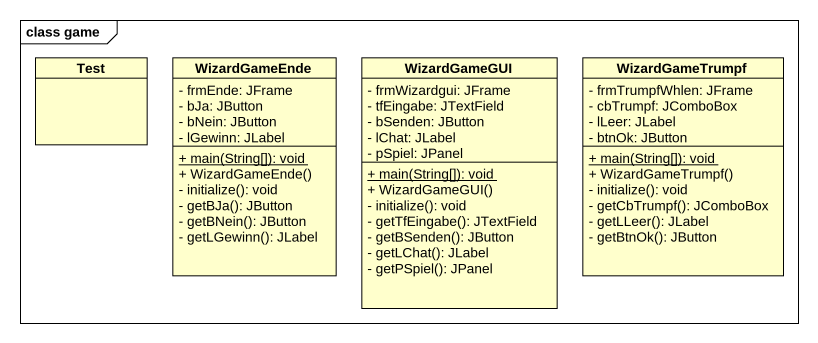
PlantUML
@startuml
mainframe class game
hide circle
hide empty members
skinparam classAttributeIconSize 0
class Test
class WizardGameEnde {
  - frmEnde: JFrame
  - bJa: JButton
  - bNein: JButton
  - lGewinn: JLabel
  {static} + main(String[]): void
  + WizardGameEnde()
  - initialize(): void
  - getBJa(): JButton
  - getBNein(): JButton
  - getLGewinn(): JLabel
}
class WizardGameGUI {
  - frmWizardgui: JFrame
  - tfEingabe: JTextField
  - bSenden: JButton
  - lChat: JLabel
  - pSpiel: JPanel
  {static} + main(String[]): void
  + WizardGameGUI()
  - initialize(): void
  - getTfEingabe(): JTextField
  - getBSenden(): JButton
  - getLChat(): JLabel
  - getPSpiel(): JPanel
}
class WizardGameTrumpf {
  - frmTrumpfWhlen: JFrame
  - cbTrumpf: JComboBox
  - lLeer: JLabel
  - btnOk: JButton
  {static} + main(String[]): void
  + WizardGameTrumpf()
  - initialize(): void
  - getCbTrumpf(): JComboBox
  - getLLeer(): JLabel
  - getBtnOk(): JButton
}
@enduml
